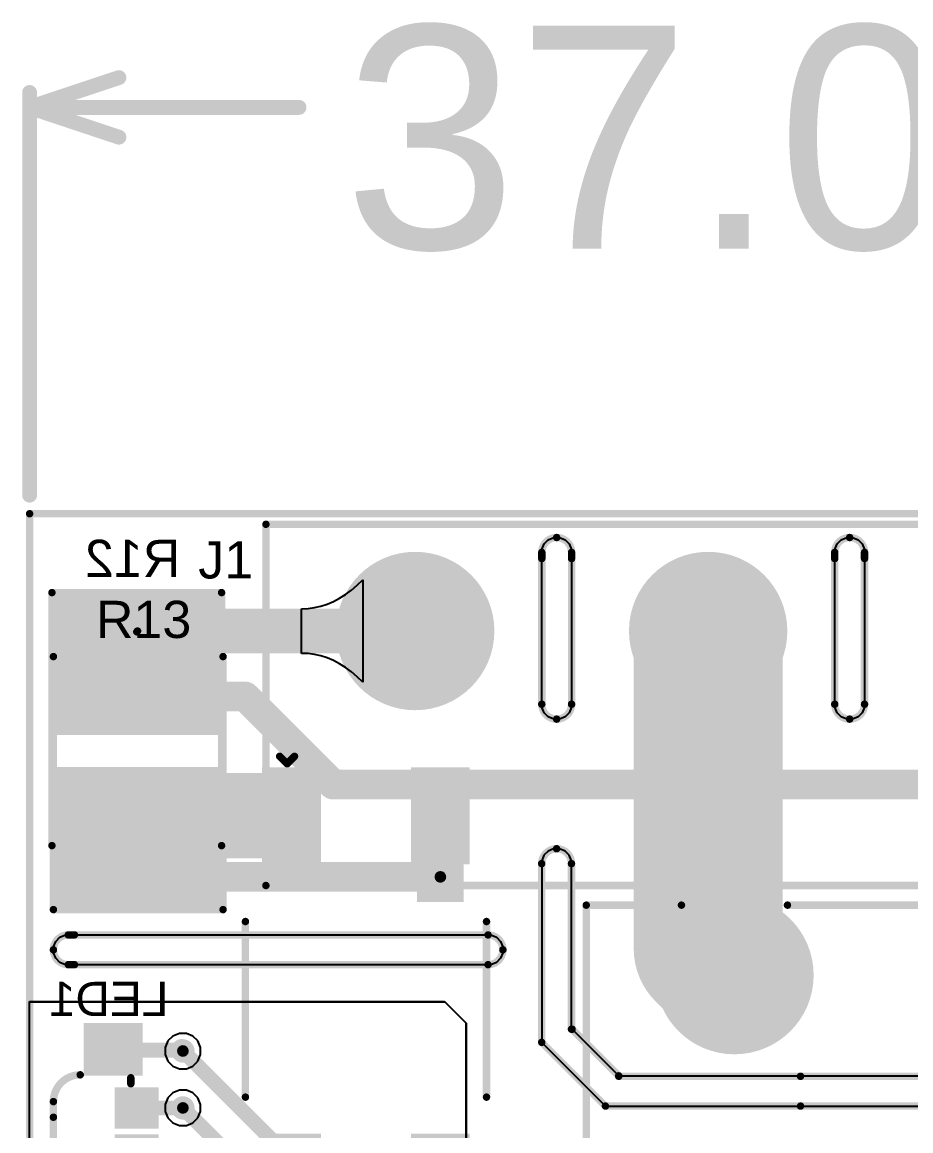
# Model space of a CAD drawing. Header units: millimetres. Extents: x -0.24 to 4.31, y -0.01 to 3.37.
# Drawn here: x -0.005 to 0.592, y 0.959 to 1.704 of the extents above; entities that cross this region are included whole.
import ezdxf

# ---------------------------------------------------------------- set-up
doc = ezdxf.new("R2010")
doc.units = ezdxf.units.MM
doc.header["$MEASUREMENT"] = 0
for name, color, linetype in [('BottomLayer', 5, 'Continuous'), ('BottomOverlay', 54, 'Continuous'), ('BottomPaste', 16, 'Continuous'), ('BottomSolder', 6, 'Continuous'), ('Mechanical1', 6, 'Continuous'), ('Mechanical2', 216, 'Continuous'), ('MidLayer1', 16, 'Continuous'), ('MidLayer2', 76, 'Continuous'), ('MultiLayer', 9, 'Continuous'), ('PadHoleLayer', 156, 'Continuous'), ('TopLayer', 1, 'Continuous'), ('TopOverlay', 2, 'Continuous'), ('TopPaste', 8, 'Continuous'), ('TopSolder', 216, 'Continuous'), ('ViaHoleLayer', 16, 'Continuous')]:
    doc.layers.add(name, color=color, linetype=linetype)
doc.styles.add('Arial', font='', dxfattribs={"height": 0.2})
doc.styles.get('Arial').set_extended_font_data('Arial')

# ---------------------------------------------------------------- blocks, each defined once
blk = doc.blocks.new('R___1210_6')
at = {"layer": 'TopLayer'}
for points in [[(-0.0811, 0.05354), (-0.03622, 0.05354), (-0.03622, -0.05354), (-0.0811, -0.05354)], [(0.03622, 0.05354), (0.0811, 0.05354), (0.0811, -0.05354), (0.03622, -0.05354)]]:
    blk.add_hatch(color=1, dxfattribs=at).paths.add_polyline_path(points)
at = {"layer": 'TopPaste'}
for points in [[(-0.0811, 0.05354), (-0.03622, 0.05354), (-0.03622, -0.05354), (-0.0811, -0.05354)], [(0.03622, 0.05354), (0.0811, 0.05354), (0.0811, -0.05354), (0.03622, -0.05354)]]:
    blk.add_hatch(color=8, dxfattribs=at).paths.add_polyline_path(points)
at = {"layer": 'TopSolder'}
for points in [[(-0.0851, 0.05754), (-0.03222, 0.05754), (-0.03222, -0.05754), (-0.0851, -0.05754)], [(0.03222, 0.05754), (0.0851, 0.05754), (0.0851, -0.05754), (0.03222, -0.05754)]]:
    blk.add_hatch(color=216, dxfattribs=at).paths.add_polyline_path(points)
at = {"layer": 'TopOverlay', "const_width": 0.005}
for points in [[(0.085, 0.057), (-0.085, 0.057)], [(-0.085, -0.057), (-0.085, 0.057)], [(0.085, -0.057), (0.085, 0.057)], [(0.085, -0.057), (-0.085, -0.057)]]:
    blk.add_lwpolyline(points, dxfattribs=at)
at = {"layer": 'TopOverlay', "const_width": 0.0025}
for points in [[(-0.08625, 0.057, 1), (-0.08375, 0.057, 1)], [(-0.08625, 0.057, 1), (-0.08375, 0.057, 1)], [(0.08375, 0.057, 1), (0.08625, 0.057, 1)], [(0.08375, 0.057, 1), (0.08625, 0.057, 1)], [(-0.08625, -0.057, 1), (-0.08375, -0.057, 1)], [(-0.08625, -0.057, 1), (-0.08375, -0.057, 1)], [(0.08375, -0.057, 1), (0.08625, -0.057, 1)], [(0.08375, -0.057, 1), (0.08625, -0.057, 1)]]:
    blk.add_lwpolyline(points, format="xyb", close=True, dxfattribs=at)
blk = doc.blocks.new('HF32FA_G_005_HSL1_25')
at = {"layer": 'BottomLayer'}
h = blk.add_hatch(color=5, dxfattribs=at)
edge = h.paths.add_edge_path()
edge.add_arc((-0.3, 0.14961), 0.0315, 0, 360)
h = blk.add_hatch(color=5, dxfattribs=at)
edge = h.paths.add_edge_path()
edge.add_arc((0.3, 0.10039), 0.04921, 0, 360)
h = blk.add_hatch(color=5, dxfattribs=at)
edge = h.paths.add_edge_path()
edge.add_arc((0.3, -0.14961), 0.04921, 0, 360)
h = blk.add_hatch(color=5, dxfattribs=at)
edge = h.paths.add_edge_path()
edge.add_arc((-0.3, -0.14961), 0.0315, 0, 360)
at = {"layer": 'BottomSolder'}
h = blk.add_hatch(color=6, dxfattribs=at)
edge = h.paths.add_edge_path()
edge.add_arc((-0.3, 0.14961), 0.0355, 0, 360)
h = blk.add_hatch(color=6, dxfattribs=at)
edge = h.paths.add_edge_path()
edge.add_arc((0.3, 0.10039), 0.05321, 0, 360)
h = blk.add_hatch(color=6, dxfattribs=at)
edge = h.paths.add_edge_path()
edge.add_arc((0.3, -0.14961), 0.05321, 0, 360)
h = blk.add_hatch(color=6, dxfattribs=at)
edge = h.paths.add_edge_path()
edge.add_arc((-0.3, -0.14961), 0.0355, 0, 360)
at = {"layer": 'MidLayer1'}
h = blk.add_hatch(color=16, dxfattribs=at)
edge = h.paths.add_edge_path()
edge.add_arc((-0.3, 0.14961), 0.0315, 0, 360)
h = blk.add_hatch(color=16, dxfattribs=at)
edge = h.paths.add_edge_path()
edge.add_arc((0.3, 0.10039), 0.04921, 0, 360)
h = blk.add_hatch(color=16, dxfattribs=at)
edge = h.paths.add_edge_path()
edge.add_arc((0.3, -0.14961), 0.04921, 0, 360)
h = blk.add_hatch(color=16, dxfattribs=at)
edge = h.paths.add_edge_path()
edge.add_arc((-0.3, -0.14961), 0.0315, 0, 360)
at = {"layer": 'MidLayer2'}
h = blk.add_hatch(color=76, dxfattribs=at)
edge = h.paths.add_edge_path()
edge.add_arc((-0.3, 0.14961), 0.0315, 0, 360)
h = blk.add_hatch(color=76, dxfattribs=at)
edge = h.paths.add_edge_path()
edge.add_arc((0.3, 0.10039), 0.04921, 0, 360)
h = blk.add_hatch(color=76, dxfattribs=at)
edge = h.paths.add_edge_path()
edge.add_arc((0.3, -0.14961), 0.04921, 0, 360)
h = blk.add_hatch(color=76, dxfattribs=at)
edge = h.paths.add_edge_path()
edge.add_arc((-0.3, -0.14961), 0.0315, 0, 360)
at = {"layer": 'MultiLayer'}
h = blk.add_hatch(color=9, dxfattribs=at)
edge = h.paths.add_edge_path()
edge.add_arc((-0.3, 0.14961), 0.0315, 0, 360)
h = blk.add_hatch(color=9, dxfattribs=at)
edge = h.paths.add_edge_path()
edge.add_arc((0.3, 0.10039), 0.04921, 0, 360)
h = blk.add_hatch(color=9, dxfattribs=at)
edge = h.paths.add_edge_path()
edge.add_arc((0.3, -0.14961), 0.04921, 0, 360)
h = blk.add_hatch(color=9, dxfattribs=at)
edge = h.paths.add_edge_path()
edge.add_arc((-0.3, -0.14961), 0.0315, 0, 360)
at = {"layer": 'PadHoleLayer'}
h = blk.add_hatch(color=156, dxfattribs=at)
edge = h.paths.add_edge_path()
edge.add_arc((-0.3, 0.14961), 0.01772, 0, 360)
h = blk.add_hatch(color=156, dxfattribs=at)
edge = h.paths.add_edge_path()
edge.add_arc((0.3, 0.10039), 0.02559, 0, 360)
h = blk.add_hatch(color=156, dxfattribs=at)
edge = h.paths.add_edge_path()
edge.add_arc((0.3, -0.14961), 0.02559, 0, 360)
h = blk.add_hatch(color=156, dxfattribs=at)
edge = h.paths.add_edge_path()
edge.add_arc((-0.3, -0.14961), 0.01772, 0, 360)
at = {"layer": 'TopLayer'}
h = blk.add_hatch(color=1, dxfattribs=at)
edge = h.paths.add_edge_path()
edge.add_arc((-0.3, 0.14961), 0.0315, 0, 360)
h = blk.add_hatch(color=1, dxfattribs=at)
edge = h.paths.add_edge_path()
edge.add_arc((0.3, 0.10039), 0.04921, 0, 360)
h = blk.add_hatch(color=1, dxfattribs=at)
edge = h.paths.add_edge_path()
edge.add_arc((0.3, -0.14961), 0.04921, 0, 360)
h = blk.add_hatch(color=1, dxfattribs=at)
edge = h.paths.add_edge_path()
edge.add_arc((-0.3, -0.14961), 0.0315, 0, 360)
at = {"layer": 'TopSolder'}
h = blk.add_hatch(color=216, dxfattribs=at)
edge = h.paths.add_edge_path()
edge.add_arc((-0.3, 0.14961), 0.0355, 0, 360)
h = blk.add_hatch(color=216, dxfattribs=at)
edge = h.paths.add_edge_path()
edge.add_arc((0.3, 0.10039), 0.05321, 0, 360)
h = blk.add_hatch(color=216, dxfattribs=at)
edge = h.paths.add_edge_path()
edge.add_arc((0.3, -0.14961), 0.05321, 0, 360)
h = blk.add_hatch(color=216, dxfattribs=at)
edge = h.paths.add_edge_path()
edge.add_arc((-0.3, -0.14961), 0.0355, 0, 360)
at = {"layer": 'TopOverlay'}
for points, const_width in [([(-0.347, 0.2), (-0.347, 0.17)], 0.005), ([(-0.347, 0.2), (0.347, 0.2)], 0.005), ([(0.347, 0.2), (0.347, 0.136)], 0.005), ([(-0.347, 0.12921), (-0.347, -0.127)], 0.005), ([(0.347, 0.06479), (0.347, -0.099)], 0.005), ([(-0.23964, -0.14722), (-0.24464, -0.15222)], 0.01575), ([(-0.23964, -0.14722), (-0.23964, -0.15722)], 0.01575), ([(-0.24464, -0.15222), (-0.23964, -0.15722)], 0.01575), ([(-0.347, -0.178), (-0.347, -0.2)], 0.005), ([(-0.347, -0.2), (0.347, -0.2)], 0.005)]:
    blk.add_lwpolyline(points, dxfattribs=dict(at, const_width=const_width))
for points, const_width in [([(-0.34825, 0.2, 1), (-0.34575, 0.2, 1)], 0.0025), ([(-0.34825, 0.2, 1), (-0.34575, 0.2, 1)], 0.0025), ([(0.34575, 0.2, 1), (0.34825, 0.2, 1)], 0.0025), ([(0.34575, 0.2, 1), (0.34825, 0.2, 1)], 0.0025), ([(-0.34825, 0.17, 1), (-0.34575, 0.17, 1)], 0.0025), ([(0.34575, 0.136, 1), (0.34825, 0.136, 1)], 0.0025), ([(-0.34825, 0.12921, 1), (-0.34575, 0.12921, 1)], 0.0025), ([(0.34575, 0.06479, 1), (0.34825, 0.06479, 1)], 0.0025), ([(0.34575, -0.099, 1), (0.34825, -0.099, 1)], 0.0025), ([(-0.34825, -0.127, 1), (-0.34575, -0.127, 1)], 0.0025), ([(-0.24357, -0.14722, 1), (-0.2357, -0.14722, 1)], 0.00787), ([(-0.24357, -0.14722, 1), (-0.2357, -0.14722, 1)], 0.00787), ([(-0.24857, -0.15222, 1), (-0.2407, -0.15222, 1)], 0.00787), ([(-0.24857, -0.15222, 1), (-0.2407, -0.15222, 1)], 0.00787), ([(-0.24357, -0.15722, 1), (-0.2357, -0.15722, 1)], 0.00787), ([(-0.24357, -0.15722, 1), (-0.2357, -0.15722, 1)], 0.00787), ([(-0.34825, -0.178, 1), (-0.34575, -0.178, 1)], 0.0025), ([(-0.34825, -0.2, 1), (-0.34575, -0.2, 1)], 0.0025), ([(-0.34825, -0.2, 1), (-0.34575, -0.2, 1)], 0.0025), ([(0.34575, -0.2, 1), (0.34825, -0.2, 1)], 0.0025)]:
    blk.add_lwpolyline(points, format="xyb", close=True, dxfattribs=dict(at, const_width=const_width))
blk = doc.blocks.new('WJ127_5_0_5P_32')
at = {"layer": 'BottomLayer'}
h = blk.add_hatch(color=5, dxfattribs=at)
edge = h.paths.add_edge_path()
edge.add_arc((0.19685, 0), 0.04921, 0, 360)
h = blk.add_hatch(color=5, dxfattribs=at)
edge = h.paths.add_edge_path()
edge.add_arc((0.3937, 0), 0.04921, 0, 360)
at = {"layer": 'BottomSolder'}
h = blk.add_hatch(color=6, dxfattribs=at)
edge = h.paths.add_edge_path()
edge.add_arc((0.19685, 0), 0.05321, 0, 360)
h = blk.add_hatch(color=6, dxfattribs=at)
edge = h.paths.add_edge_path()
edge.add_arc((0.3937, 0), 0.05321, 0, 360)
at = {"layer": 'MidLayer1'}
h = blk.add_hatch(color=16, dxfattribs=at)
edge = h.paths.add_edge_path()
edge.add_arc((0.19685, 0), 0.04921, 0, 360)
h = blk.add_hatch(color=16, dxfattribs=at)
edge = h.paths.add_edge_path()
edge.add_arc((0.3937, 0), 0.04921, 0, 360)
at = {"layer": 'MidLayer2'}
h = blk.add_hatch(color=76, dxfattribs=at)
edge = h.paths.add_edge_path()
edge.add_arc((0.19685, 0), 0.04921, 0, 360)
h = blk.add_hatch(color=76, dxfattribs=at)
edge = h.paths.add_edge_path()
edge.add_arc((0.3937, 0), 0.04921, 0, 360)
at = {"layer": 'MultiLayer'}
h = blk.add_hatch(color=9, dxfattribs=at)
edge = h.paths.add_edge_path()
edge.add_arc((0.19685, 0), 0.04921, 0, 360)
h = blk.add_hatch(color=9, dxfattribs=at)
edge = h.paths.add_edge_path()
edge.add_arc((0.3937, 0), 0.04921, 0, 360)
at = {"layer": 'PadHoleLayer'}
h = blk.add_hatch(color=156, dxfattribs=at)
edge = h.paths.add_edge_path()
edge.add_arc((0.19685, 0), 0.02559, 0, 360)
h = blk.add_hatch(color=156, dxfattribs=at)
edge = h.paths.add_edge_path()
edge.add_arc((0.3937, 0), 0.02559, 0, 360)
at = {"layer": 'TopLayer'}
h = blk.add_hatch(color=1, dxfattribs=at)
edge = h.paths.add_edge_path()
edge.add_arc((0.19685, 0), 0.04921, 0, 360)
h = blk.add_hatch(color=1, dxfattribs=at)
edge = h.paths.add_edge_path()
edge.add_arc((0.3937, 0), 0.04921, 0, 360)
at = {"layer": 'TopSolder'}
h = blk.add_hatch(color=216, dxfattribs=at)
edge = h.paths.add_edge_path()
edge.add_arc((0.19685, 0), 0.05321, 0, 360)
h = blk.add_hatch(color=216, dxfattribs=at)
edge = h.paths.add_edge_path()
edge.add_arc((0.3937, 0), 0.05321, 0, 360)
at = {"layer": 'TopOverlay', "const_width": 0.005}
for points in [[(0.494, 0.171), (-0.512, 0.171)], [(0.494, 0.171), (0.494, -0.07169)], [(0.494, -0.07169), (-0.512, -0.07169)]]:
    blk.add_lwpolyline(points, dxfattribs=at)
at = {"layer": 'TopOverlay', "const_width": 0.0025}
for points in [[(0.49275, 0.171, 1), (0.49525, 0.171, 1)], [(0.49275, 0.171, 1), (0.49525, 0.171, 1)], [(0.49275, -0.07169, 1), (0.49525, -0.07169, 1)], [(0.49275, -0.07169, 1), (0.49525, -0.07169, 1)]]:
    blk.add_lwpolyline(points, format="xyb", close=True, dxfattribs=at)
blk = doc.blocks.new('SOP_4_2_54_B_40')
at = {"layer": 'BottomLayer'}
for points in [[(-0.15157, 0.06575), (-0.09449, 0.06575), (-0.09449, 0.03425), (-0.15157, 0.03425)], [(0.09449, 0.06575), (0.15157, 0.06575), (0.15157, 0.03425), (0.09449, 0.03425)], [(-0.15157, -0.03425), (-0.09449, -0.03425), (-0.09449, -0.06575), (-0.15157, -0.06575)], [(0.09449, -0.03425), (0.15157, -0.03425), (0.15157, -0.06575), (0.09449, -0.06575)]]:
    blk.add_hatch(color=5, dxfattribs=at).paths.add_polyline_path(points)
at = {"layer": 'BottomPaste'}
for points in [[(-0.15157, 0.06575), (-0.09449, 0.06575), (-0.09449, 0.03425), (-0.15157, 0.03425)], [(0.09449, 0.06575), (0.15157, 0.06575), (0.15157, 0.03425), (0.09449, 0.03425)], [(-0.15157, -0.03425), (-0.09449, -0.03425), (-0.09449, -0.06575), (-0.15157, -0.06575)], [(0.09449, -0.03425), (0.15157, -0.03425), (0.15157, -0.06575), (0.09449, -0.06575)]]:
    blk.add_hatch(color=16, dxfattribs=at).paths.add_polyline_path(points)
at = {"layer": 'BottomSolder'}
for points in [[(-0.15557, 0.06975), (-0.09049, 0.06975), (-0.09049, 0.03025), (-0.15557, 0.03025)], [(0.09049, 0.06975), (0.15557, 0.06975), (0.15557, 0.03025), (0.09049, 0.03025)], [(-0.15557, -0.03025), (-0.09049, -0.03025), (-0.09049, -0.06975), (-0.15557, -0.06975)], [(0.09049, -0.03025), (0.15557, -0.03025), (0.15557, -0.06975), (0.09049, -0.06975)]]:
    blk.add_hatch(color=6, dxfattribs=at).paths.add_polyline_path(points)
at = {"layer": 'BottomOverlay', "const_width": 0.005}
for points in [[(0.066, 0.081), (-0.052, 0.081)], [(-0.163, -0.058), (-0.163, -0.048)], [(-0.158, -0.053), (-0.163, -0.048)], [(-0.163, -0.058), (-0.158, -0.053)], [(0.066, -0.081), (-0.052, -0.081)]]:
    blk.add_lwpolyline(points, dxfattribs=at)
at = {"layer": 'BottomOverlay', "const_width": 0.0025}
for points in [[(-0.05325, 0.081, 1), (-0.05075, 0.081, 1)], [(0.06475, 0.081, 1), (0.06725, 0.081, 1)], [(-0.16425, -0.048, 1), (-0.16175, -0.048, 1)], [(-0.16425, -0.048, 1), (-0.16175, -0.048, 1)], [(-0.15925, -0.053, 1), (-0.15675, -0.053, 1)], [(-0.15925, -0.053, 1), (-0.15675, -0.053, 1)], [(-0.16425, -0.058, 1), (-0.16175, -0.058, 1)], [(-0.16425, -0.058, 1), (-0.16175, -0.058, 1)], [(-0.05325, -0.081, 1), (-0.05075, -0.081, 1)], [(0.06475, -0.081, 1), (0.06725, -0.081, 1)]]:
    blk.add_lwpolyline(points, format="xyb", close=True, dxfattribs=at)
blk = doc.blocks.new('R___1210_B_48')
at = {"layer": 'BottomLayer'}
for points in [[(-0.0811, 0.05354), (-0.03622, 0.05354), (-0.03622, -0.05354), (-0.0811, -0.05354)], [(0.03622, 0.05354), (0.0811, 0.05354), (0.0811, -0.05354), (0.03622, -0.05354)]]:
    blk.add_hatch(color=5, dxfattribs=at).paths.add_polyline_path(points)
at = {"layer": 'BottomPaste'}
for points in [[(-0.0811, 0.05354), (-0.03622, 0.05354), (-0.03622, -0.05354), (-0.0811, -0.05354)], [(0.03622, 0.05354), (0.0811, 0.05354), (0.0811, -0.05354), (0.03622, -0.05354)]]:
    blk.add_hatch(color=16, dxfattribs=at).paths.add_polyline_path(points)
at = {"layer": 'BottomSolder'}
for points in [[(-0.0851, 0.05754), (-0.03222, 0.05754), (-0.03222, -0.05754), (-0.0851, -0.05754)], [(0.03222, 0.05754), (0.0851, 0.05754), (0.0851, -0.05754), (0.03222, -0.05754)]]:
    blk.add_hatch(color=6, dxfattribs=at).paths.add_polyline_path(points)
at = {"layer": 'BottomOverlay', "const_width": 0.005}
for points in [[(0.085, 0.057), (-0.085, 0.057)], [(-0.085, -0.057), (-0.085, 0.057)], [(0.085, -0.057), (0.085, 0.057)], [(0.085, -0.057), (-0.085, -0.057)]]:
    blk.add_lwpolyline(points, dxfattribs=at)
at = {"layer": 'BottomOverlay', "const_width": 0.0025}
for points in [[(-0.08625, 0.057, 1), (-0.08375, 0.057, 1)], [(-0.08625, 0.057, 1), (-0.08375, 0.057, 1)], [(0.08375, 0.057, 1), (0.08625, 0.057, 1)], [(0.08375, 0.057, 1), (0.08625, 0.057, 1)], [(-0.08625, -0.057, 1), (-0.08375, -0.057, 1)], [(-0.08625, -0.057, 1), (-0.08375, -0.057, 1)], [(0.08375, -0.057, 1), (0.08625, -0.057, 1)], [(0.08375, -0.057, 1), (0.08625, -0.057, 1)]]:
    blk.add_lwpolyline(points, format="xyb", close=True, dxfattribs=at)
blk = doc.blocks.new('MHS110FRGBCT_B_59')
at = {"layer": 'BottomLayer'}
for points in [[(-0.02559, 0.0187), (-0.00591, 0.0187), (-0.00591, -0.00295), (-0.02559, -0.00295)], [(0.00591, 0.0187), (0.02559, 0.0187), (0.02559, -0.00295), (0.00591, -0.00295)], [(-0.0689, 0.00787), (-0.04134, 0.00787), (-0.04134, -0.02362), (-0.0689, -0.02362)], [(0.04134, 0.00787), (0.0689, 0.00787), (0.0689, -0.02362), (0.04134, -0.02362)]]:
    blk.add_hatch(color=5, dxfattribs=at).paths.add_polyline_path(points)
at = {"layer": 'BottomPaste'}
for points in [[(-0.02559, 0.0187), (-0.00591, 0.0187), (-0.00591, -0.00295), (-0.02559, -0.00295)], [(0.00591, 0.0187), (0.02559, 0.0187), (0.02559, -0.00295), (0.00591, -0.00295)], [(-0.0689, 0.00787), (-0.04134, 0.00787), (-0.04134, -0.02362), (-0.0689, -0.02362)], [(0.04134, 0.00787), (0.0689, 0.00787), (0.0689, -0.02362), (0.04134, -0.02362)]]:
    blk.add_hatch(color=16, dxfattribs=at).paths.add_polyline_path(points)
at = {"layer": 'BottomSolder'}
for points in [[(-0.02959, 0.0227), (-0.00191, 0.0227), (-0.00191, -0.00695), (-0.02959, -0.00695)], [(0.00191, 0.0227), (0.02959, 0.0227), (0.02959, -0.00695), (0.00191, -0.00695)], [(-0.0729, 0.01187), (-0.03734, 0.01187), (-0.03734, -0.02762), (-0.0729, -0.02762)], [(0.03734, 0.01187), (0.0729, 0.01187), (0.0729, -0.02762), (0.03734, -0.02762)]]:
    blk.add_hatch(color=6, dxfattribs=at).paths.add_polyline_path(points)
at = {"layer": 'BottomOverlay', "const_width": 0.005}
for points in [[(-0.032, 0.004), (-0.036, 0.004)], [(0.036, 0.004), (0.032, 0.004)]]:
    blk.add_lwpolyline(points, dxfattribs=at)
at = {"layer": 'BottomOverlay', "const_width": 0.0025}
for points in [[(-0.03725, 0.004, 1), (-0.03475, 0.004, 1)], [(-0.03325, 0.004, 1), (-0.03075, 0.004, 1)], [(0.03075, 0.004, 1), (0.03325, 0.004, 1)], [(0.03475, 0.004, 1), (0.03725, 0.004, 1)]]:
    blk.add_lwpolyline(points, format="xyb", close=True, dxfattribs=at)

msp = doc.modelspace()

# ---------------------------------------------------------------- hatches: boundary and pattern name
at = {"layer": 'BottomLayer'}
for points in [[(0.01846, 1.14249), (0.19175, 1.14249), (0.19175, 1.19978), (0.01846, 1.19978)], [(0.26025, 1.11321), (0.29175, 1.11321), (0.29175, 1.19957), (0.26025, 1.19957)]]:
    msp.add_hatch(color=5, dxfattribs=at).paths.add_polyline_path(points)
h = msp.add_hatch(color=5, dxfattribs=at)
edge = h.paths.add_edge_path()
edge.add_arc((0.276, 1.13), 0.00787, 0, 360)
h = msp.add_hatch(color=5, dxfattribs=at)
edge = h.paths.add_edge_path()
edge.add_arc((0.103, 1.013), 0.00787, 0, 360)
h = msp.add_hatch(color=5, dxfattribs=at)
edge = h.paths.add_edge_path()
edge.add_arc((0.10299, 0.97475), 0.00787, 0, 360)
at = {"layer": 'MidLayer1'}
h = msp.add_hatch(color=16, dxfattribs=at)
edge = h.paths.add_edge_path()
edge.add_arc((0.276, 1.13), 0.00787, 0, 360)
h = msp.add_hatch(color=16, dxfattribs=at)
edge = h.paths.add_edge_path()
edge.add_arc((0.103, 1.013), 0.00787, 0, 360)
h = msp.add_hatch(color=16, dxfattribs=at)
edge = h.paths.add_edge_path()
edge.add_arc((0.10299, 0.97475), 0.00787, 0, 360)
at = {"layer": 'MidLayer2'}
h = msp.add_hatch(color=76, dxfattribs=at)
edge = h.paths.add_edge_path()
edge.add_arc((0.276, 1.13), 0.00787, 0, 360)
h = msp.add_hatch(color=76, dxfattribs=at)
edge = h.paths.add_edge_path()
edge.add_arc((0.103, 1.013), 0.00787, 0, 360)
h = msp.add_hatch(color=76, dxfattribs=at)
edge = h.paths.add_edge_path()
edge.add_arc((0.10299, 0.97475), 0.00787, 0, 360)
at = {"layer": 'TopLayer'}
h = msp.add_hatch(color=1, dxfattribs=at)
edge = h.paths.add_edge_path()
edge.add_arc((0.276, 1.13), 0.00787, 0, 360)
h = msp.add_hatch(color=1, dxfattribs=at)
edge = h.paths.add_edge_path()
edge.add_arc((0.103, 1.013), 0.00787, 0, 360)
h = msp.add_hatch(color=1, dxfattribs=at)
edge = h.paths.add_edge_path()
edge.add_arc((0.10299, 0.97475), 0.00787, 0, 360)
at = {"layer": 'ViaHoleLayer'}
h = msp.add_hatch(color=16, dxfattribs=at)
edge = h.paths.add_edge_path()
edge.add_arc((0.276, 1.13), 0.00394, 0, 360)
h = msp.add_hatch(color=16, dxfattribs=at)
edge = h.paths.add_edge_path()
edge.add_arc((0.103, 1.013), 0.00394, 0, 360)
h = msp.add_hatch(color=16, dxfattribs=at)
edge = h.paths.add_edge_path()
edge.add_arc((0.10299, 0.97475), 0.00394, 0, 360)

# ---------------------------------------------------------------- linework, layer by layer
at = {"layer": 'BottomLayer'}
for p, q in [((0.21618, 1.32264), (0.22009, 1.32594)), ((0.22009, 1.32594), (0.22393, 1.32964)), ((0.22393, 1.32964), (0.22393, 1.26074)), ((0.20818, 1.31719), (0.21221, 1.31972)), ((0.21221, 1.31972), (0.21618, 1.32264)), ((0.19143, 1.31097), (0.19571, 1.31194)), ((0.19571, 1.31194), (0.19993, 1.3133)), ((0.19993, 1.3133), (0.20409, 1.31505)), ((0.20409, 1.31505), (0.20818, 1.31719)), ((0.18268, 1.31019), (0.18709, 1.31038)), ((0.18268, 1.28019), (0.18268, 1.31019)), ((0.18709, 1.31038), (0.19143, 1.31097)), ((0.18709, 1.27999), (0.18268, 1.28019)), ((0.19143, 1.27941), (0.18709, 1.27999)), ((0.19571, 1.27844), (0.19143, 1.27941)), ((0.19993, 1.27708), (0.19571, 1.27844)), ((0.20409, 1.27533), (0.19993, 1.27708)), ((0.20818, 1.27319), (0.20409, 1.27533)), ((0.21221, 1.27066), (0.20818, 1.27319)), ((0.21618, 1.26774), (0.21221, 1.27066)), ((0.22009, 1.26444), (0.21618, 1.26774)), ((0.22393, 1.26074), (0.22009, 1.26444))]:
    msp.add_line(p, q, dxfattribs=at)
for points, const_width in [([(0.45593, 1.08168), (0.45593, 1.29519)], 0.1), ([(0.07253, 1.29519), (0.25908, 1.29519)], 0.03), ([(0.072, 1.29466), (0.07253, 1.29519)], 0.005), ([(0.45593, 1.08168), (0.47361, 1.064)], 0.1), ([(0.05613, 1.01412), (0.05669, 1.01356)], 0.015), ([(0.10244, 1.01356), (0.103, 1.013)], 0.015), ([(0.05669, 1.01356), (0.10244, 1.01356)], 0.01), ([(0.07187, 0.97475), (0.10299, 0.97475)], 0.01)]:
    msp.add_lwpolyline(points, dxfattribs=dict(at, const_width=const_width))
for points, const_width in [([(0.43093, 1.29519, 1), (0.48093, 1.29519, 1)], 0.05), ([(0.06503, 1.29519, 1), (0.08003, 1.29519, 1)], 0.015), ([(0.25158, 1.29519, 1), (0.26658, 1.29519, 1)], 0.015), ([(0.07075, 1.29466, 1), (0.07325, 1.29466, 1)], 0.0025), ([(0.07128, 1.29519, 1), (0.07378, 1.29519, 1)], 0.0025), ([(0.43093, 1.08168, 1), (0.48093, 1.08168, 1)], 0.05), ([(0.43093, 1.08168, 1), (0.48093, 1.08168, 1)], 0.05), ([(0.44861, 1.064, 1), (0.49861, 1.064, 1)], 0.05), ([(0.05238, 1.01412, 1), (0.05988, 1.01412, 1)], 0.0075), ([(0.05294, 1.01356, 1), (0.06044, 1.01356, 1)], 0.0075), ([(0.09869, 1.01356, 1), (0.10619, 1.01356, 1)], 0.0075), ([(0.09925, 1.013, 1), (0.10675, 1.013, 1)], 0.0075), ([(0.05419, 1.01356, 1), (0.05919, 1.01356, 1)], 0.005), ([(0.09994, 1.01356, 1), (0.10494, 1.01356, 1)], 0.005), ([(0.06937, 0.97475, 1), (0.07437, 0.97475, 1)], 0.005), ([(0.10049, 0.97475, 1), (0.10549, 0.97475, 1)], 0.005)]:
    msp.add_lwpolyline(points, format="xyb", close=True, dxfattribs=dict(at, const_width=const_width))
at = {"layer": 'BottomOverlay', "const_width": 0.005}
msp.add_lwpolyline([(0.016, 0.979, -0.414214), (0.034, 0.997)], format="xyb", dxfattribs=at)
at = {"layer": 'BottomOverlay', "const_width": 0.0025}
for points in [[(0.03275, 0.997, 1), (0.03525, 0.997, 1)], [(0.01475, 0.979, 1), (0.01725, 0.979, 1)], [(0.01475, 0.979, 1), (0.01725, 0.979, 1)], [(0.01475, 0.9685, 1), (0.01725, 0.9685, 1)], [(0.01475, 0.9685, 1), (0.01725, 0.9685, 1)]]:
    msp.add_lwpolyline(points, format="xyb", close=True, dxfattribs=at)
at = {"layer": 'BottomOverlay', "const_width": 0.005}
for points in [[(0.016, 0.9685), (0.016, 0.979)], [(0.016, 0.9507), (0.016, 0.9685)]]:
    msp.add_lwpolyline(points, dxfattribs=at)
at = {"layer": 'BottomSolder', "const_width": 0.06}
msp.add_lwpolyline([(0.45593, 1.08168), (0.45593, 1.29519)], dxfattribs=at)
at = {"layer": 'BottomSolder', "const_width": 0.03}
for points in [[(0.44093, 1.29519, 1), (0.47093, 1.29519, 1)], [(0.44093, 1.08168, 1), (0.47093, 1.08168, 1)]]:
    msp.add_lwpolyline(points, format="xyb", close=True, dxfattribs=at)
at = {"layer": 'Mechanical1', "const_width": 0.01}
for points in [[(0, 1.647), (0.06, 1.667)], [(0, 1.38648), (0, 1.657)], [(0, 1.647), (0.06, 1.627)], [(0, 1.647), (0.181, 1.647)]]:
    msp.add_lwpolyline(points, dxfattribs=at)
at = {"layer": 'Mechanical1', "const_width": 0.005}
for points in [[(0.0575, 1.667, 1), (0.0625, 1.667, 1)], [(-0.0025, 1.657, 1), (0.0025, 1.657, 1)], [(-0.0025, 1.647, 1), (0.0025, 1.647, 1)], [(-0.0025, 1.647, 1), (0.0025, 1.647, 1)], [(-0.0025, 1.647, 1), (0.0025, 1.647, 1)], [(0.1785, 1.647, 1), (0.1835, 1.647, 1)], [(0.0575, 1.627, 1), (0.0625, 1.627, 1)], [(-0.0025, 1.38648, 1), (0.0025, 1.38648, 1)]]:
    msp.add_lwpolyline(points, format="xyb", close=True, dxfattribs=at)
at = {"layer": 'Mechanical2', "const_width": 0.005}
for points in [[(0, 1.37398), (1.45669, 1.37398)], [(0, -0.00398), (0, 1.37398)], [(0.34415, 1.34386), (0.34415, 1.348)], [(0.36415, 1.34386), (0.36415, 1.348)], [(0.541, 1.34386), (0.541, 1.348)], [(0.561, 1.34386), (0.561, 1.348)], [(0.34415, 1.24598), (0.34415, 1.34386)], [(0.36415, 1.24598), (0.36415, 1.34386)], [(0.541, 1.24598), (0.541, 1.34386)], [(0.561, 1.24598), (0.561, 1.34386)], [(0.34409, 1.01883), (0.34409, 1.1389)], [(0.36409, 1.02763), (0.36409, 1.1389)], [(0.026, 1.091), (0.03014, 1.091)], [(0.03014, 1.091), (0.30802, 1.091)], [(0.026, 1.071), (0.03014, 1.071)], [(0.03014, 1.071), (0.30802, 1.071)], [(0.3645, 1.02763), (0.39583, 0.9963)], [(0.34409, 1.01883), (0.38692, 0.976)], [(0.39583, 0.996), (0.518, 0.996)], [(0.518, 0.996), (0.76071, 0.996)], [(0.38692, 0.976), (0.518, 0.976)], [(0.518, 0.976), (0.76824, 0.976)]]:
    msp.add_lwpolyline(points, dxfattribs=at)
at = {"layer": 'Mechanical2', "const_width": 0.0025}
for points in [[(-0.00125, 1.37398, 1), (0.00125, 1.37398, 1)], [(-0.00125, 1.37398, 1), (0.00125, 1.37398, 1)], [(0.3529, 1.358, 1), (0.3554, 1.358, 1)], [(0.3529, 1.358, 1), (0.3554, 1.358, 1)], [(0.54975, 1.358, 1), (0.55225, 1.358, 1)], [(0.54975, 1.358, 1), (0.55225, 1.358, 1)], [(0.3429, 1.348, 1), (0.3454, 1.348, 1)], [(0.3429, 1.348, 1), (0.3454, 1.348, 1)], [(0.3629, 1.348, 1), (0.3654, 1.348, 1)], [(0.3629, 1.348, 1), (0.3654, 1.348, 1)], [(0.53975, 1.348, 1), (0.54225, 1.348, 1)], [(0.53975, 1.348, 1), (0.54225, 1.348, 1)], [(0.55975, 1.348, 1), (0.56225, 1.348, 1)], [(0.55975, 1.348, 1), (0.56225, 1.348, 1)], [(0.3429, 1.34386, 1), (0.3454, 1.34386, 1)], [(0.3429, 1.34386, 1), (0.3454, 1.34386, 1)], [(0.3629, 1.34386, 1), (0.3654, 1.34386, 1)], [(0.3629, 1.34386, 1), (0.3654, 1.34386, 1)], [(0.53975, 1.34386, 1), (0.54225, 1.34386, 1)], [(0.53975, 1.34386, 1), (0.54225, 1.34386, 1)], [(0.55975, 1.34386, 1), (0.56225, 1.34386, 1)], [(0.55975, 1.34386, 1), (0.56225, 1.34386, 1)], [(0.3429, 1.24598, 1), (0.3454, 1.24598, 1)], [(0.3429, 1.24598, 1), (0.3454, 1.24598, 1)], [(0.3629, 1.24598, 1), (0.3654, 1.24598, 1)], [(0.3629, 1.24598, 1), (0.3654, 1.24598, 1)], [(0.53975, 1.24598, 1), (0.54225, 1.24598, 1)], [(0.53975, 1.24598, 1), (0.54225, 1.24598, 1)], [(0.55975, 1.24598, 1), (0.56225, 1.24598, 1)], [(0.55975, 1.24598, 1), (0.56225, 1.24598, 1)], [(0.3529, 1.23598, 1), (0.3554, 1.23598, 1)], [(0.3529, 1.23598, 1), (0.3554, 1.23598, 1)], [(0.54975, 1.23598, 1), (0.55225, 1.23598, 1)], [(0.54975, 1.23598, 1), (0.55225, 1.23598, 1)], [(0.35284, 1.1489, 1), (0.35534, 1.1489, 1)], [(0.35284, 1.1489, 1), (0.35534, 1.1489, 1)], [(0.34284, 1.1389, 1), (0.34534, 1.1389, 1)], [(0.34284, 1.1389, 1), (0.34534, 1.1389, 1)], [(0.36284, 1.1389, 1), (0.36534, 1.1389, 1)], [(0.36284, 1.1389, 1), (0.36534, 1.1389, 1)], [(0.02475, 1.091, 1), (0.02725, 1.091, 1)], [(0.02475, 1.091, 1), (0.02725, 1.091, 1)], [(0.02889, 1.091, 1), (0.03139, 1.091, 1)], [(0.02889, 1.091, 1), (0.03139, 1.091, 1)], [(0.30677, 1.091, 1), (0.30927, 1.091, 1)], [(0.30677, 1.091, 1), (0.30927, 1.091, 1)], [(0.01475, 1.081, 1), (0.01725, 1.081, 1)], [(0.01475, 1.081, 1), (0.01725, 1.081, 1)], [(0.31677, 1.081, 1), (0.31927, 1.081, 1)], [(0.31677, 1.081, 1), (0.31927, 1.081, 1)], [(0.02475, 1.071, 1), (0.02725, 1.071, 1)], [(0.02475, 1.071, 1), (0.02725, 1.071, 1)], [(0.02889, 1.071, 1), (0.03139, 1.071, 1)], [(0.02889, 1.071, 1), (0.03139, 1.071, 1)], [(0.30677, 1.071, 1), (0.30927, 1.071, 1)], [(0.30677, 1.071, 1), (0.30927, 1.071, 1)], [(0.36284, 1.02763, 1), (0.36534, 1.02763, 1)], [(0.36325, 1.02763, 1), (0.36575, 1.02763, 1)], [(0.34284, 1.01883, 1), (0.34534, 1.01883, 1)], [(0.34284, 1.01883, 1), (0.34534, 1.01883, 1)], [(0.39458, 0.9963, 1), (0.39708, 0.9963, 1)], [(0.39458, 0.996, 1), (0.39708, 0.996, 1)], [(0.51675, 0.996, 1), (0.51925, 0.996, 1)], [(0.51675, 0.996, 1), (0.51925, 0.996, 1)], [(0.38567, 0.976, 1), (0.38817, 0.976, 1)], [(0.38567, 0.976, 1), (0.38817, 0.976, 1)], [(0.51675, 0.976, 1), (0.51925, 0.976, 1)], [(0.51675, 0.976, 1), (0.51925, 0.976, 1)]]:
    msp.add_lwpolyline(points, format="xyb", close=True, dxfattribs=at)
at = {"layer": 'Mechanical2', "const_width": 0.005}
for points in [[(0.34415, 1.348, -0.414214), (0.35415, 1.358)], [(0.35415, 1.358, -0.414214), (0.36415, 1.348)], [(0.541, 1.348, -0.414214), (0.551, 1.358)], [(0.551, 1.358, -0.414214), (0.561, 1.348)], [(0.35415, 1.23598, -0.414214), (0.34415, 1.24598)], [(0.36415, 1.24598, -0.414214), (0.35415, 1.23598)], [(0.551, 1.23598, -0.414214), (0.541, 1.24598)], [(0.561, 1.24598, -0.414214), (0.551, 1.23598)], [(0.34409, 1.1389, -0.414214), (0.35409, 1.1489)], [(0.35409, 1.1489, -0.414214), (0.36409, 1.1389)], [(0.016, 1.081, -0.414214), (0.026, 1.091)], [(0.30802, 1.091, -0.414214), (0.31802, 1.081)], [(0.026, 1.071, -0.414214), (0.016, 1.081)], [(0.31802, 1.081, -0.414214), (0.30802, 1.071)]]:
    msp.add_lwpolyline(points, format="xyb", dxfattribs=at)
at = {"layer": 'MidLayer1'}
for p, q in [((0, 0.201), (0, 1.04622)), ((0, 1.04622), (0.27878, 1.04622)), ((0.27878, 1.04622), (0.293, 1.032)), ((0.293, 1.032), (0.293, 0.913)), ((0.09627, 1.02307), (0.09293, 1.01973)), ((0.10064, 1.02487), (0.09627, 1.02307)), ((0.10536, 1.02487), (0.10064, 1.02487)), ((0.10973, 1.02307), (0.10536, 1.02487)), ((0.11307, 1.01973), (0.10973, 1.02307)), ((0.09293, 1.01973), (0.09113, 1.01536)), ((0.09113, 1.01536), (0.09113, 1.01064)), ((0.11487, 1.01536), (0.11307, 1.01973)), ((0.11487, 1.01064), (0.11487, 1.01536)), ((0.09113, 1.01064), (0.09293, 1.00627)), ((0.09293, 1.00627), (0.09627, 1.00293)), ((0.10973, 1.00293), (0.11307, 1.00627)), ((0.11307, 1.00627), (0.11487, 1.01064)), ((0.09627, 1.00293), (0.10064, 1.00113)), ((0.10064, 1.00113), (0.10536, 1.00113)), ((0.10536, 1.00113), (0.10973, 1.00293)), ((0.09627, 0.98481), (0.09293, 0.98147)), ((0.10063, 0.98662), (0.09627, 0.98481)), ((0.10536, 0.98662), (0.10063, 0.98662)), ((0.10972, 0.98481), (0.10536, 0.98662)), ((0.11306, 0.98147), (0.10972, 0.98481)), ((0.09293, 0.98147), (0.09112, 0.97711)), ((0.09112, 0.97711), (0.09112, 0.97239)), ((0.11487, 0.97711), (0.11306, 0.98147)), ((0.11487, 0.97239), (0.11487, 0.97711)), ((0.09112, 0.97239), (0.09293, 0.96802)), ((0.11306, 0.96802), (0.11487, 0.97239)), ((0.09293, 0.96802), (0.09627, 0.96468)), ((0.09627, 0.96468), (0.10063, 0.96287)), ((0.10063, 0.96287), (0.10536, 0.96287)), ((0.10536, 0.96287), (0.10972, 0.96468)), ((0.10972, 0.96468), (0.11306, 0.96802))]:
    msp.add_line(p, q, dxfattribs=at)
at = {"layer": 'MidLayer2'}
for p, q in [((0, 0.201), (0, 1.04594)), ((0, 1.04594), (0.27906, 1.04594)), ((0.27906, 1.04594), (0.29328, 1.03172)), ((0.29328, 1.03172), (0.29328, 0.91272)), ((0.09627, 1.02307), (0.09293, 1.01973)), ((0.10064, 1.02487), (0.09627, 1.02307)), ((0.10536, 1.02487), (0.10064, 1.02487)), ((0.10973, 1.02307), (0.10536, 1.02487)), ((0.11307, 1.01973), (0.10973, 1.02307)), ((0.09293, 1.01973), (0.09113, 1.01536)), ((0.09113, 1.01536), (0.09113, 1.01064)), ((0.11487, 1.01536), (0.11307, 1.01973)), ((0.11487, 1.01064), (0.11487, 1.01536)), ((0.09113, 1.01064), (0.09293, 1.00627)), ((0.09293, 1.00627), (0.09627, 1.00293)), ((0.10973, 1.00293), (0.11307, 1.00627)), ((0.11307, 1.00627), (0.11487, 1.01064)), ((0.09627, 1.00293), (0.10064, 1.00113)), ((0.10064, 1.00113), (0.10536, 1.00113)), ((0.10536, 1.00113), (0.10973, 1.00293)), ((0.09627, 0.98481), (0.09293, 0.98147)), ((0.10063, 0.98662), (0.09627, 0.98481)), ((0.10536, 0.98662), (0.10063, 0.98662)), ((0.10972, 0.98481), (0.10536, 0.98662)), ((0.11306, 0.98147), (0.10972, 0.98481)), ((0.09293, 0.98147), (0.09112, 0.97711)), ((0.09112, 0.97711), (0.09112, 0.97239)), ((0.11487, 0.97711), (0.11306, 0.98147)), ((0.11487, 0.97239), (0.11487, 0.97711)), ((0.09112, 0.97239), (0.09293, 0.96802)), ((0.11306, 0.96802), (0.11487, 0.97239)), ((0.09293, 0.96802), (0.09627, 0.96468)), ((0.09627, 0.96468), (0.10063, 0.96287)), ((0.10063, 0.96287), (0.10536, 0.96287)), ((0.10536, 0.96287), (0.10972, 0.96468)), ((0.10972, 0.96468), (0.11306, 0.96802))]:
    msp.add_line(p, q, dxfattribs=at)
at = {"layer": 'MultiLayer'}
for p, q in [((0.34567, 1.35366), (0.34849, 1.35648)), ((0.34849, 1.35648), (0.35216, 1.358)), ((0.35216, 1.358), (0.35415, 1.358)), ((0.35415, 1.358), (0.35614, 1.358)), ((0.35614, 1.358), (0.35981, 1.35648)), ((0.35981, 1.35648), (0.36263, 1.35366)), ((0.54252, 1.35366), (0.54534, 1.35648)), ((0.54534, 1.35648), (0.54901, 1.358)), ((0.54901, 1.358), (0.551, 1.358)), ((0.551, 1.358), (0.55299, 1.358)), ((0.55299, 1.358), (0.55666, 1.35648)), ((0.55666, 1.35648), (0.55948, 1.35366)), ((0.34415, 1.34999), (0.34567, 1.35366)), ((0.34415, 1.348), (0.34415, 1.34999)), ((0.36263, 1.35366), (0.36415, 1.34999)), ((0.36415, 1.34999), (0.36415, 1.348)), ((0.541, 1.34999), (0.54252, 1.35366)), ((0.541, 1.348), (0.541, 1.34999)), ((0.55948, 1.35366), (0.561, 1.34999)), ((0.561, 1.34999), (0.561, 1.348)), ((0.34415, 1.24598), (0.34415, 1.348)), ((0.36415, 1.348), (0.36415, 1.348)), ((0.36415, 1.348), (0.36415, 1.24598)), ((0.541, 1.24598), (0.541, 1.348)), ((0.561, 1.348), (0.561, 1.348)), ((0.561, 1.348), (0.561, 1.24598)), ((0.34415, 1.24399), (0.34415, 1.24598)), ((0.34415, 1.24598), (0.34415, 1.24598)), ((0.34567, 1.24031), (0.34415, 1.24399)), ((0.36415, 1.24399), (0.36263, 1.24031)), ((0.36415, 1.24598), (0.36415, 1.24399)), ((0.541, 1.24399), (0.541, 1.24598)), ((0.541, 1.24598), (0.541, 1.24598)), ((0.54252, 1.24031), (0.541, 1.24399)), ((0.561, 1.24399), (0.55948, 1.24031)), ((0.561, 1.24598), (0.561, 1.24399)), ((0.34849, 1.2375), (0.34567, 1.24031)), ((0.35216, 1.23598), (0.34849, 1.2375)), ((0.35981, 1.2375), (0.35614, 1.23598)), ((0.36263, 1.24031), (0.35981, 1.2375)), ((0.54534, 1.2375), (0.54252, 1.24031)), ((0.54901, 1.23598), (0.54534, 1.2375)), ((0.55666, 1.2375), (0.55299, 1.23598)), ((0.55948, 1.24031), (0.55666, 1.2375)), ((0.35415, 1.23598), (0.35216, 1.23598)), ((0.35415, 1.23598), (0.35415, 1.23598)), ((0.35614, 1.23598), (0.35415, 1.23598)), ((0.551, 1.23598), (0.54901, 1.23598)), ((0.551, 1.23598), (0.551, 1.23598)), ((0.55299, 1.23598), (0.551, 1.23598)), ((0.34843, 1.14738), (0.34561, 1.14457)), ((0.3521, 1.1489), (0.34843, 1.14738)), ((0.35409, 1.1489), (0.3521, 1.1489)), ((0.35608, 1.1489), (0.35409, 1.1489)), ((0.35976, 1.14738), (0.35608, 1.1489)), ((0.36257, 1.14457), (0.35976, 1.14738)), ((0.34561, 1.14457), (0.34409, 1.14089)), ((0.34409, 1.14089), (0.34409, 1.1389)), ((0.36409, 1.14089), (0.36257, 1.14457)), ((0.36409, 1.1389), (0.36409, 1.14089)), ((0.34409, 1.1389), (0.34409, 1.01883)), ((0.34409, 1.1389), (0.34409, 1.1389)), ((0.36409, 1.02763), (0.36409, 1.1389)), ((0.01752, 1.08666), (0.02034, 1.08948)), ((0.02034, 1.08948), (0.02401, 1.091)), ((0.02401, 1.091), (0.026, 1.091)), ((0.026, 1.091), (0.026, 1.091)), ((0.026, 1.091), (0.30802, 1.091)), ((0.30802, 1.091), (0.31001, 1.091)), ((0.31001, 1.091), (0.31369, 1.08948)), ((0.31369, 1.08948), (0.3165, 1.08666)), ((0.016, 1.08299), (0.01752, 1.08666)), ((0.016, 1.081), (0.016, 1.08299)), ((0.016, 1.07901), (0.016, 1.081)), ((0.3165, 1.08666), (0.31802, 1.08299)), ((0.31802, 1.08299), (0.31802, 1.081)), ((0.31802, 1.081), (0.31802, 1.07901)), ((0.01752, 1.07534), (0.016, 1.07901)), ((0.02034, 1.07252), (0.01752, 1.07534)), ((0.3165, 1.07534), (0.31369, 1.07252)), ((0.31802, 1.07901), (0.3165, 1.07534)), ((0.02401, 1.071), (0.02034, 1.07252)), ((0.026, 1.071), (0.02401, 1.071)), ((0.30802, 1.071), (0.026, 1.071)), ((0.31001, 1.071), (0.30802, 1.071)), ((0.30802, 1.071), (0.30802, 1.071)), ((0.31369, 1.07252), (0.31001, 1.071)), ((0.3645, 1.02763), (0.36409, 1.02763)), ((0.39583, 0.9963), (0.3645, 1.02763)), ((0.34409, 1.01883), (0.38692, 0.976)), ((0.39583, 0.996), (0.39583, 0.9963)), ((0.76071, 0.996), (0.39583, 0.996)), ((0.38692, 0.976), (0.76824, 0.976))]:
    msp.add_line(p, q, dxfattribs=at)
at = {"layer": 'TopLayer'}
for points, const_width in [([(0.073, 1.25166), (0.07349, 1.25117)], 0.02), ([(0.07349, 1.25117), (0.14483, 1.25117)], 0.02), ([(0.14483, 1.25117), (0.204, 1.192)], 0.02), ([(0.204, 1.192), (0.94805, 1.192)], 0.02), ([(0.102, 1.13), (0.276, 1.13)], 0.02), ([(0.103, 1.013), (0.18426, 0.93174)], 0.01), ([(0.10299, 0.97475), (0.16987, 0.90787)], 0.01)]:
    msp.add_lwpolyline(points, dxfattribs=dict(at, const_width=const_width))
for points, const_width in [([(0.068, 1.25166, 1), (0.078, 1.25166, 1)], 0.01), ([(0.06849, 1.25117, 1), (0.07849, 1.25117, 1)], 0.01), ([(0.06849, 1.25117, 1), (0.07849, 1.25117, 1)], 0.01), ([(0.13983, 1.25117, 1), (0.14983, 1.25117, 1)], 0.01), ([(0.13983, 1.25117, 1), (0.14983, 1.25117, 1)], 0.01), ([(0.199, 1.192, 1), (0.209, 1.192, 1)], 0.01), ([(0.199, 1.192, 1), (0.209, 1.192, 1)], 0.01), ([(0.097, 1.13, 1), (0.107, 1.13, 1)], 0.01), ([(0.271, 1.13, 1), (0.281, 1.13, 1)], 0.01), ([(0.1005, 1.013, 1), (0.1055, 1.013, 1)], 0.005), ([(0.10049, 0.97475, 1), (0.10549, 0.97475, 1)], 0.005)]:
    msp.add_lwpolyline(points, format="xyb", close=True, dxfattribs=dict(at, const_width=const_width))

# ---------------------------------------------------------------- block references
for name, p, rotation in [('WJ127_5_0_5P_32', (0.65278, 1.29519), 180), ('R___1210_B_48', (0.072, 1.236), 270), ('R___1210_6', (0.073, 1.193), 270), ('SOP_4_2_54_B_40', (0.226, 1.048), 270), ('HF32FA_G_005_HSL1_25', (0.574, 0.764), 90), ('MHS110FRGBCT_B_59', (0.064, 0.959), 270)]:
    msp.add_blockref(name, p, dxfattribs=dict(rotation=rotation))

# ---------------------------------------------------------------- texts
at = {"layer": 'BottomOverlay', "style": 'Arial', "text_generation_flag": 2}
for s, height, p in [('R12', 0.025, (0.10124, 1.3315)), ('LED1', 0.023, (0.09332, 1.0365))]:
    msp.add_text(s, height=height, dxfattribs=at).set_placement(p)
at = {"layer": 'Mechanical1', "style": 'Arial'}
msp.add_text('37.00mm', height=0.15, dxfattribs=at).set_placement((0.211, 1.55202))
at = {"layer": 'TopOverlay', "style": 'Arial'}
for s, p in [('J1', (0.11334, 1.3305)), ('R13', (0.04456, 1.2905))]:
    msp.add_text(s, height=0.025, dxfattribs=at).set_placement(p)

doc.saveas('drawing.dxf')
